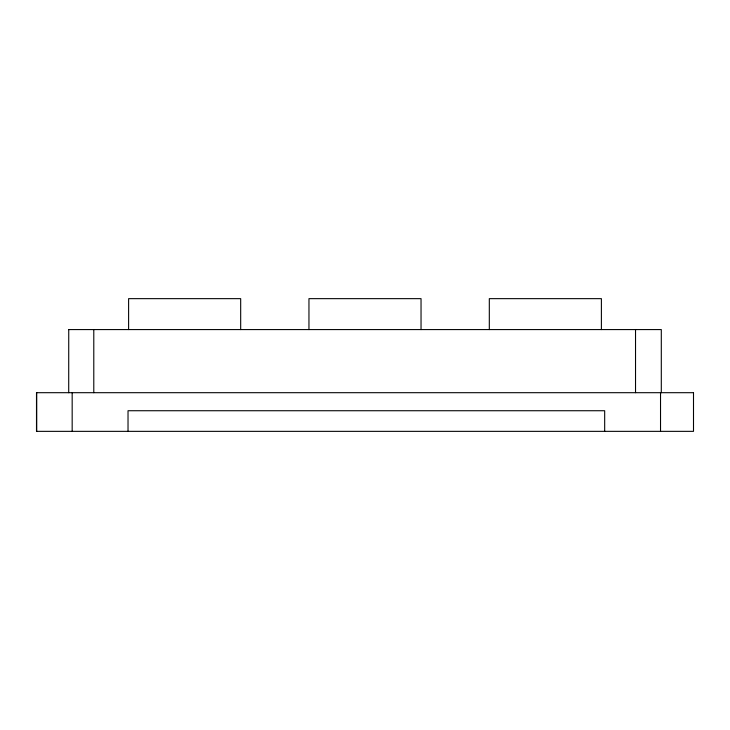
<?xml version="1.0" encoding="UTF-8"?>
<svg xmlns="http://www.w3.org/2000/svg" width="730" height="730" viewBox="0 0 730 730"><rect width="100%" height="100%" fill="white"/><g stroke="black" fill="none" stroke-linecap="round" stroke-linejoin="round"><path stroke-width="1.09" d="M68.711 329.577L661.298 329.577L661.298 392.694M660.531 392.694L660.531 431.348M635.529 329.577L635.529 392.694M604.677 431.348L604.677 410.734L128.024 410.734L128.024 431.348M601.392 329.577L601.392 298.652L489.31 298.652L489.31 329.577M421.037 329.577L421.037 298.652L308.954 298.652L308.954 329.577M240.681 329.577L240.681 298.652L128.608 298.652L128.608 329.577M93.787 329.577L93.787 392.694M72.17 392.694L72.17 431.348M68.739 329.577L68.711 392.694M36.683 392.694L36.683 431.348M693.5 392.694L36.5 392.694L36.5 431.348L693.5 431.348L693.5 392.694"/></g></svg>
